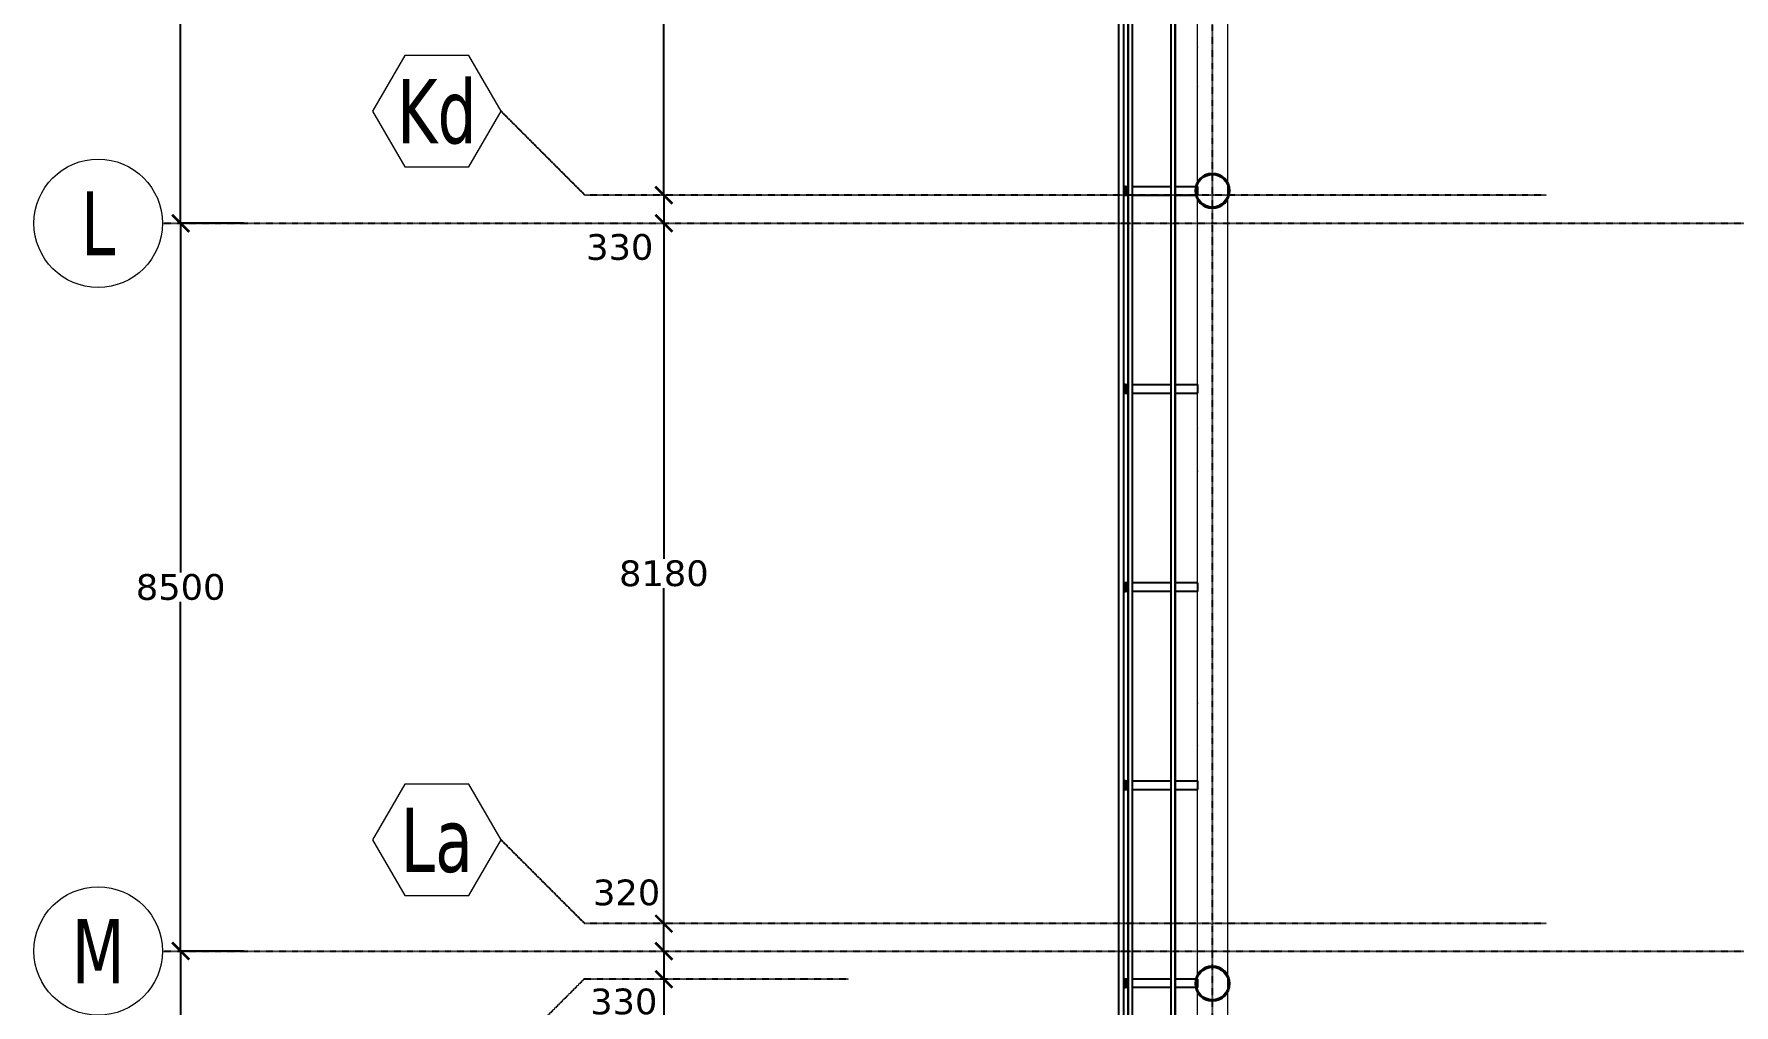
# Model space of a CAD drawing. Header units: millimetres. Extents: x -13767 to 81767, y -11242 to 31862.
# Drawn here: x -13767 to 6094, y 7870 to 19211 of the extents above; entities that cross this region are included whole.
import ezdxf
from ezdxf.enums import TextEntityAlignment as Align

# ---------------------------------------------------------------- set-up
doc = ezdxf.new("R2010")
doc.units = ezdxf.units.MM
doc.linetypes.add('DXK_LINE_DOT3', pattern=[5.918699999999999, 2.979, -0.9799, 0.9799, -0.9799])
for name, color, linetype, lineweight in [('0-1', 250, 'Continuous', 5), ('E_B_PLACA-1', 10, 'Continuous', 25), ('E_B_PLACA-2', 31, 'Continuous', 25), ('E_COLUMNAS-2', 1, 'Continuous', 25), ('E_VIGAS-1', 6, 'Continuous', 25), ('E_VIGAS-2', 10, 'Continuous', 25), ('HCB_EJES', 1, 'DXK_LINE_DOT3', 9), ('HCB_VIGAS', 4, 'Continuous', 15)]:
    doc.layers.add(name, color=color, linetype=linetype, lineweight=lineweight)
for name, color, linetype in [('COTAS', 8, 'Continuous'), ('HCB-EJES', 1, 'Continuous'), ('HCB-ROTULOS', 2, 'Continuous')]:
    doc.layers.add(name, color=color, linetype=linetype)
doc.styles.add('VERDANA', font='verdana.ttf')
doc.dimstyles.new('1.125', dxfattribs={"dimscale": 0, "dimtxt": 300, "dimasz": 200, "dimexe": 4, "dimexo": 4, "dimgap": 15, "dimtad": 0, "dimdec": 0, "dimzin": 4, "dimdsep": 46, "dimtxsty": 'VERDANA', "dimblk": 'ARCHTICK', "dimcen": -10, "dimclrd": 256, "dimclrt": 3, "dimadec": 0, "dimazin": 0, "dimtfac": 1, "dimtdec": 0, "dimtmove": 2, "dimatfit": 0, "dimldrblk": 'OBLIQUE', "dimfxl": 0.05, "dimtolj": 1, "dimtzin": 0, "dimarcsym": 0})

# ---------------------------------------------------------------- blocks, each defined once
blk = doc.blocks.new('EST_SFM_VIGA-METALICA-SECCION-C - EST_SFM_VIGA-METALICA-UPN160-1608507-_26_00m_N_E_-NIVEL-7 DOC')
at = {"layer": 'E_VIGAS-1'}
for p, q in [((14.5275185193736, 0.0471000000000002), (-14.39431929347185, 0.0471000000000002)), ((-14.39890507990811, -0.01789999999999979), (14.53210430581119, -0.01789999999999979))]:
    blk.add_line(p, q, dxfattribs=at)
blk = doc.blocks.new('EST_SFM_VIGA-METALICA-SECCION-C - EST_SFM_VIGA-METALICA-UPN100-1529678-_26_00m_N_E_-NIVEL-7 DOC')
at = {"layer": 'E_VIGAS-2'}
for p, q in [((13.3740918591338, 0.01789999999999978), (-13.42248402160992, 0.01789999999999978)), ((-13.50423503517393, -0.03210000000000023), (13.4558428726978, -0.03210000000000023))]:
    blk.add_line(p, q, dxfattribs=at)
blk = doc.blocks.new('DCTIB_CNI_EST_MOD-1A-FAC_0001_rvt-1-_26_00m_N_E_-NIVEL-7 DOC')
at = {"layer": 'E_B_PLACA-1'}
for p, q in [((-75.1474631419417, 138.994870851139), (-75.14746314194166, 167.8299693295482)), ((-74.5974458537257, 166.8107080307156), (-74.59744585372566, 140.0141321499718))]:
    blk.add_line(p, q, dxfattribs=at)
at = {"layer": 'E_B_PLACA-2'}
for p, q in [((-75.14746314194166, 167.8299693295482), (-75.1474631419417, 138.994870851139)), ((-74.59744585372566, 140.0141321499718), (-74.5974458537257, 166.8107080307156))]:
    blk.add_line(p, q, dxfattribs=at)
at = {"layer": 'E_VIGAS-1'}
for p, q in [((-75.1766051160867, 158.0925521049241), (-75.19539675311844, 158.0925521049241)), ((-75.1766051160867, 158.0551521049241), (-75.1766051160867, 158.0925521049242)), ((-75.1766051160867, 158.0925521049241), (-75.17539675311845, 158.0925521049241)), ((-75.17539675311852, 157.9925521049243), (-75.17539675311852, 158.0925521049243)), ((-75.17539675311845, 158.0925521049241), (-75.14746314194167, 158.0925521049241)), ((-75.17539675311845, 158.0925521049241), (-75.17539675311845, 157.9925521049241)), ((-74.59744585372567, 158.0925521049241), (-74.33709733180588, 158.0925521049241)), ((-74.33709733180588, 158.0925521049241), (-74.33709733180588, 157.9925521049241)), ((-75.19539675311844, 157.9925521049241), (-75.1766051160867, 157.9925521049241)), ((-75.19533844603647, 158.0453521049241), (-75.18149675311845, 158.0453521049241)), ((-75.18149675311845, 158.0397521049241), (-75.19533844603646, 158.0397521049241)), ((-75.18149675311852, 158.0453521049243), (-75.1763825390562, 158.0453521049243)), ((-75.17646347615823, 158.0397521049243), (-75.18149675311852, 158.0397521049243)), ((-75.18132876977934, 158.0453521049241), (-75.17630702160608, 158.0453521049241)), ((-75.17636611611667, 158.0397521049241), (-75.18132876977934, 158.0397521049241)), ((-75.17651759707124, 158.0453521049241), (-75.18131159429441, 158.0453521049241)), ((-75.18131159429441, 158.0397521049241), (-75.17651759707125, 158.0397521049241)), ((-75.1766051160867, 157.9925521049241), (-75.1766051160867, 158.0299521049241)), ((-75.17539675311845, 157.9925521049241), (-75.1766051160867, 157.9925521049241)), ((-75.17539675311845, 157.9925521049241), (-75.14746314194167, 157.9925521049241)), ((-74.59744585372567, 157.9925521049241), (-74.33709733180588, 157.9925521049241)), ((-75.1766051160867, 155.778149025755), (-75.19539675311844, 155.778149025755)), ((-75.19533844603646, 155.730949025755), (-75.18149675311845, 155.730949025755)), ((-75.18149675311845, 155.725349025755), (-75.19533844603646, 155.725349025755)), ((-75.18149675311852, 155.7309490257551), (-75.1763825390562, 155.7309490257551)), ((-75.17646347615823, 155.7253490257552), (-75.18149675311852, 155.7253490257552)), ((-75.18132876977934, 155.730949025755), (-75.17630702160608, 155.730949025755)), ((-75.17636611611667, 155.725349025755), (-75.18132876977934, 155.725349025755)), ((-75.17651759707125, 155.730949025755), (-75.18131159429441, 155.730949025755)), ((-75.18131159429441, 155.725349025755), (-75.17651759707124, 155.725349025755)), ((-75.1766051160867, 155.740749025755), (-75.1766051160867, 155.778149025755)), ((-75.1766051160867, 155.778149025755), (-75.17539675311845, 155.778149025755)), ((-75.1766051160867, 155.678149025755), (-75.1766051160867, 155.715549025755)), ((-75.17539675311852, 155.6781490257551), (-75.17539675311852, 155.7781490257551)), ((-75.17539675311845, 155.778149025755), (-75.14746314194169, 155.778149025755)), ((-75.17539675311845, 155.778149025755), (-75.17539675311845, 155.678149025755)), ((-74.59744585372567, 155.778149025755), (-74.33714704246492, 155.778149025755)), ((-74.33714704246492, 155.778149025755), (-74.33714704246492, 155.678149025755)), ((-75.19539675311844, 155.678149025755), (-75.1766051160867, 155.678149025755)), ((-75.17539675311845, 155.678149025755), (-75.1766051160867, 155.678149025755)), ((-75.17539675311845, 155.678149025755), (-75.14746314194169, 155.678149025755)), ((-74.59744585372567, 155.678149025755), (-74.33714704246492, 155.678149025755)), ((-75.1766051160867, 153.4637459465837), (-75.19539675311844, 153.4637459465837)), ((-75.19539675311844, 153.3637459465837), (-75.1766051160867, 153.3637459465837)), ((-75.19533844603646, 153.4165459465837), (-75.18149675311845, 153.4165459465837)), ((-75.18149675311845, 153.4109459465837), (-75.19533844603647, 153.4109459465837)), ((-75.18149675311852, 153.4165459465839), (-75.1763825390562, 153.4165459465839)), ((-75.17646347615823, 153.4109459465839), (-75.18149675311852, 153.4109459465839)), ((-75.18132876977934, 153.4165459465837), (-75.17630702160608, 153.4165459465837)), ((-75.17636611611667, 153.4109459465837), (-75.18132876977934, 153.4109459465837)), ((-75.17651759707125, 153.4165459465837), (-75.18131159429441, 153.4165459465837)), ((-75.18131159429441, 153.4109459465837), (-75.17651759707125, 153.4109459465837)), ((-75.1766051160867, 153.4637459465837), (-75.17539675311845, 153.4637459465837)), ((-75.1766051160867, 153.4263459465837), (-75.1766051160867, 153.4637459465837)), ((-75.1766051160867, 153.3637459465837), (-75.1766051160867, 153.4011459465837)), ((-75.17539675311845, 153.3637459465837), (-75.1766051160867, 153.3637459465837)), ((-75.17539675311852, 153.3637459465839), (-75.17539675311852, 153.4637459465839)), ((-75.17539675311845, 153.4637459465837), (-75.17539675311845, 153.3637459465837)), ((-75.14746314194169, 153.4637459465837), (-75.17539675311845, 153.4637459465837)), ((-75.14746314194169, 153.3637459465837), (-75.17539675311845, 153.3637459465837)), ((-74.33491528285722, 153.4637459465837), (-74.59744585372567, 153.4637459465837)), ((-74.33491528285722, 153.3637459465837), (-74.59744585372566, 153.3637459465837)), ((-74.33491528285722, 153.4637459465837), (-74.33491528285722, 153.3637459465837)), ((-75.1766051160867, 151.1493428674135), (-75.19539675311844, 151.1493428674135)), ((-75.1766051160867, 151.1119428674135), (-75.1766051160867, 151.1493428674135)), ((-75.1766051160867, 151.1493428674135), (-75.17539675311845, 151.1493428674135)), ((-75.17539675311852, 151.0493428674137), (-75.17539675311852, 151.1493428674137)), ((-75.17539675311845, 151.1493428674135), (-75.14746314194169, 151.1493428674135)), ((-75.17539675311845, 151.1493428674135), (-75.17539675311845, 151.0493428674135)), ((-74.59744585372566, 151.1493428674135), (-74.33714704246493, 151.1493428674135)), ((-74.33714704246492, 151.1493428674135), (-74.33714704246492, 151.0493428674135)), ((-75.19539675311844, 151.0493428674135), (-75.1766051160867, 151.0493428674135)), ((-75.19533844603647, 151.1021428674135), (-75.18149675311845, 151.1021428674135)), ((-75.18149675311845, 151.0965428674135), (-75.19533844603646, 151.0965428674135)), ((-75.18149675311852, 151.1021428674137), (-75.17646347615823, 151.1021428674137)), ((-75.1763825390562, 151.0965428674137), (-75.18149675311852, 151.0965428674137)), ((-75.18132876977934, 151.1021428674135), (-75.17636611611667, 151.1021428674135)), ((-75.17630702160608, 151.0965428674135), (-75.18132876977934, 151.0965428674135)), ((-75.17651759707125, 151.1021428674135), (-75.18131159429441, 151.1021428674135)), ((-75.18131159429441, 151.0965428674135), (-75.17651759707124, 151.0965428674135)), ((-75.1766051160867, 151.0493428674135), (-75.1766051160867, 151.0867428674135)), ((-75.17539675311845, 151.0493428674135), (-75.1766051160867, 151.0493428674135)), ((-75.17539675311845, 151.0493428674135), (-75.14746314194169, 151.0493428674135)), ((-74.59744585372566, 151.0493428674135), (-74.33714704246493, 151.0493428674135)), ((-75.1766051160867, 148.8349397882434), (-75.19539675311843, 148.8349397882434)), ((-75.19533844603646, 148.7877397882434), (-75.18149675311845, 148.7877397882434)), ((-75.18149675311845, 148.7821397882433), (-75.19533844603647, 148.7821397882433)), ((-75.18149675311852, 148.7877397882435), (-75.17646347615823, 148.7877397882435)), ((-75.1763825390562, 148.7821397882435), (-75.18149675311852, 148.7821397882435)), ((-75.18132876977934, 148.7877397882434), (-75.17636611611667, 148.7877397882434)), ((-75.17630702160608, 148.7821397882433), (-75.18132876977934, 148.7821397882433)), ((-75.17651759707125, 148.7877397882434), (-75.18131159429441, 148.7877397882434)), ((-75.18131159429441, 148.7821397882433), (-75.17651759707125, 148.7821397882433)), ((-75.1766051160867, 148.8349397882434), (-75.17539675311845, 148.8349397882434)), ((-75.1766051160867, 148.7975397882434), (-75.1766051160867, 148.8349397882434)), ((-75.1766051160867, 148.7349397882434), (-75.1766051160867, 148.7723397882434)), ((-75.17539675311852, 148.7349397882435), (-75.17539675311852, 148.8349397882435)), ((-75.17539675311845, 148.8349397882433), (-75.17539675311845, 148.7349397882433)), ((-75.14746314194169, 148.8349397882434), (-75.17539675311845, 148.8349397882434)), ((-74.3349152828613, 148.8349397882434), (-74.59744585372566, 148.8349397882434)), ((-74.3349152828613, 148.8349397882434), (-74.3349152828613, 148.7349397882433)), ((-75.19539675311843, 148.7349397882433), (-75.1766051160867, 148.7349397882433)), ((-75.17539675311845, 148.7349397882433), (-75.1766051160867, 148.7349397882433)), ((-75.14746314194169, 148.7349397882433), (-75.17539675311845, 148.7349397882433)), ((-74.3349152828613, 148.7349397882433), (-74.59744585372566, 148.7349397882433))]:
    blk.add_line(p, q, dxfattribs=at)
for points, knots in [([(-75.18149675311845, 158.0453521049241), (-75.18102146692091, 158.0453521049241), (-75.18013525759302, 158.0454728312039), (-75.17898190482424, 158.046076386216), (-75.17805589721401, 158.0471441900115), (-75.17742571166087, 158.0485438684563), (-75.17708444483299, 158.0498715973899), (-75.1768986187004, 158.0508947464074), (-75.176680762236, 158.0525070547898), (-75.17660250432088, 158.053973870497), (-75.17660511608669, 158.0551521049241)], [0, 0, 0, 0, 0.1428571428571428, 0.2857142857142857, 0.4285714285714285, 0.5714285714285714, 0.6785714285714286, 0.7321428571428572, 0.7857142857142857, 1, 1, 1, 1]), ([(-75.1766051160867, 158.0299521049241), (-75.17660337806653, 158.0307379915318), (-75.17665994961662, 158.0323044778027), (-75.17691329435729, 158.0345120699642), (-75.1773700925805, 158.0364346291187), (-75.17817026143288, 158.0382176782787), (-75.17949483848105, 158.0394819211745), (-75.18078578133188, 158.0397521049242), (-75.18149675311845, 158.0397521049241)], [0, 0, 0, 0, 0.1428571428571428, 0.2857142857142857, 0.4285714285714285, 0.5714285714285714, 0.7857142857142857, 1, 1, 1, 1]), ([(-75.18149675311845, 155.730949025755), (-75.18102146692091, 155.730949025755), (-75.180135257593, 155.7310697520347), (-75.17898190482427, 155.7316733070468), (-75.178055897214, 155.7327411108423), (-75.1774257116609, 155.7341407892871), (-75.177084444833, 155.7354685182208), (-75.1768986187004, 155.7364916672382), (-75.17668076223597, 155.7381039756204), (-75.17660250432067, 155.7395707913278), (-75.17660511608669, 155.740749025755)], [0, 0, 0, 0, 0.1428571428571428, 0.2857142857142857, 0.4285714285714285, 0.5714285714285714, 0.6785714285714286, 0.7321428571428572, 0.7857142857142857, 1, 1, 1, 1]), ([(-75.1766051160867, 155.715549025755), (-75.17660337806653, 155.7163349123627), (-75.1766599496166, 155.7179013986336), (-75.17691329435729, 155.720108990795), (-75.1773700925805, 155.7220315499496), (-75.1781702614329, 155.7238145991095), (-75.17949483848109, 155.7250788420053), (-75.18078578133186, 155.725349025755), (-75.18149675311845, 155.725349025755)], [0, 0, 0, 0, 0.1428571428571428, 0.2857142857142857, 0.4285714285714285, 0.5714285714285714, 0.7857142857142857, 1, 1, 1, 1]), ([(-75.18149675311845, 153.4165459465837), (-75.18102277192739, 153.4165459465837), (-75.18013836752299, 153.4166658519846), (-75.1789840251635, 153.4172683933612), (-75.17805717610945, 153.4183358485305), (-75.177426383755, 153.4197356423069), (-75.17708484128927, 153.421063598854), (-75.17689886271656, 153.4220869996811), (-75.17668083310576, 153.4236996992607), (-75.17660250905651, 153.4251671166719), (-75.1766051160867, 153.4263459465837)], [0, 0, 0, 0, 0.1428571428571428, 0.2857142857142857, 0.4285714285714285, 0.5714285714285714, 0.6785714285714286, 0.7321428571428572, 0.7857142857142857, 1, 1, 1, 1]), ([(-75.1766051160867, 153.4011459465837), (-75.17660337490932, 153.4019314362019), (-75.1766598928702, 153.403497204082), (-75.17691304323968, 153.4057042295132), (-75.1773694495937, 153.4076264050689), (-75.17816897988807, 153.4094093260878), (-75.1794916422925, 153.4106741373152), (-75.18078382382213, 153.4109459465837), (-75.18149675311845, 153.4109459465837)], [0, 0, 0, 0, 0.1428571428571428, 0.2857142857142857, 0.4285714285714285, 0.5714285714285714, 0.7857142857142857, 1, 1, 1, 1]), ([(-75.18149675311845, 151.1021428674135), (-75.18102146692091, 151.1021428674135), (-75.18013525759302, 151.1022635936933), (-75.17898190482425, 151.1028671487053), (-75.17805589721402, 151.1039349525008), (-75.17742571166087, 151.1053346309455), (-75.17708444483299, 151.1066623598794), (-75.1768986187004, 151.1076855088968), (-75.17668076223595, 151.1092978172791), (-75.17660250432085, 151.1107646329865), (-75.1766051160867, 151.1119428674135)], [0, 0, 0, 0, 0.1428571428571428, 0.2857142857142857, 0.4285714285714285, 0.5714285714285714, 0.6785714285714286, 0.7321428571428572, 0.7857142857142857, 1, 1, 1, 1]), ([(-75.1766051160867, 151.0867428674135), (-75.17660337806653, 151.0875287540213), (-75.1766599496166, 151.0890952402922), (-75.17691329435729, 151.0913028324536), (-75.17737009258052, 151.0932253916082), (-75.17817026143288, 151.095008440768), (-75.17949483848106, 151.096272683664), (-75.18078578133186, 151.0965428674135), (-75.18149675311847, 151.0965428674135)], [0, 0, 0, 0, 0.1428571428571428, 0.2857142857142857, 0.4285714285714285, 0.5714285714285714, 0.7857142857142857, 1, 1, 1, 1]), ([(-75.18149675311845, 148.7877397882434), (-75.1810227719274, 148.7877397882434), (-75.18013836752301, 148.7878596936443), (-75.17898402516347, 148.7884622350207), (-75.17805717610943, 148.7895296901902), (-75.177426383755, 148.7909294839666), (-75.17708484128923, 148.7922574405137), (-75.17689886271653, 148.7932808413408), (-75.17668083310576, 148.7948935409204), (-75.17660250905651, 148.7963609583314), (-75.1766051160867, 148.7975397882433)], [0, 0, 0, 0, 0.1428571428571428, 0.2857142857142857, 0.4285714285714285, 0.5714285714285714, 0.6785714285714286, 0.7321428571428572, 0.7857142857142857, 1, 1, 1, 1]), ([(-75.1766051160867, 148.7723397882434), (-75.17660337490932, 148.7731252778615), (-75.17665989287023, 148.7746910457417), (-75.17691304323968, 148.7768980711729), (-75.17736944959374, 148.7788202467285), (-75.178168979888, 148.7806031677474), (-75.17949164229248, 148.7818679789749), (-75.18078382382211, 148.7821397882434), (-75.18149675311847, 148.7821397882433)], [0, 0, 0, 0, 0.1428571428571428, 0.2857142857142857, 0.4285714285714285, 0.5714285714285714, 0.7857142857142857, 1, 1, 1, 1])]:
    blk.add_open_spline(points, degree=3, knots=knots, dxfattribs=at)
at = {"layer": 'E_VIGAS-2'}
for p, q in [((-75.14746314194166, 167.8299481567214), (-75.1474631419417, 138.9950967763588)), ((-75.0974631419417, 138.995266958415), (-75.09746314194166, 167.8295732222722)), ((-75.09746314194167, 158.0925521049241), (-74.64744585372567, 158.0925521049241)), ((-75.09746314194167, 157.9925521049241), (-74.64744585372567, 157.9925521049241)), ((-75.09746314194169, 155.778149025755), (-74.64744585372567, 155.778149025755)), ((-75.09746314194169, 155.678149025755), (-74.64744585372567, 155.678149025755)), ((-74.64744585372567, 153.4637459465837), (-75.09746314194169, 153.4637459465837)), ((-74.64744585372567, 153.3637459465837), (-75.09746314194169, 153.3637459465837)), ((-75.09746314194169, 151.1493428674135), (-74.64744585372567, 151.1493428674135)), ((-75.09746314194169, 151.0493428674135), (-74.64744585372567, 151.0493428674135)), ((-74.64744585372566, 148.8349397882434), (-75.09746314194169, 148.8349397882434)), ((-74.64744585372566, 148.7349397882433), (-75.09746314194169, 148.7349397882433))]:
    blk.add_line(p, q, dxfattribs=at)
at = {"layer": 'E_VIGAS-1'}
for name, p, rotation in [('EST_SFM_VIGA-METALICA-SECCION-C - EST_SFM_VIGA-METALICA-UPN160-1608507-_26_00m_N_E_-NIVEL-7 DOC', (-75.24249675311846, 153.4790197032945), 270), ('EST_SFM_VIGA-METALICA-SECCION-C - EST_SFM_VIGA-METALICA-UPN100-1529678-_26_00m_N_E_-NIVEL-7 DOC', (-74.61534585372567, 153.3882240091057), 270.0000000000001)]:
    blk.add_blockref(name, p, dxfattribs=dict(at, rotation=rotation))
blk = doc.blocks.new('_ArchTick')
at = {"color": 0, "linetype": 'ByBlock', "const_width": 0.15}
blk.add_lwpolyline([(-0.5, -0.5), (0.5, 0.5)], dxfattribs=at)
blk = doc.blocks.new('*D539')
at = {"layer": 'COTAS', "lineweight": -2, "transparency": 16777216}
for p, q in [((-6408.699898841789, 8169.999976058693), (-6408.699898841788, 5056.145304983102)), ((-6408.699898841787, 1599.999984966755), (-6408.699898841788, 4713.854656042346))]:
    blk.add_line(p, q, dxfattribs=at)
at = {"layer": 'COTAS', "color": 0, "lineweight": -2, "transparency": 16777216}
blk.add_line((-5399.235450448137, 1599.999984966755), (-6412.699898841787, 1599.999984966755), dxfattribs=at)
at = {"layer": 'Defpoints', "color": 0, "transparency": 16777216}
for p in [(-6408.69989884176, 8169.999976058693), (-6408.699898841789, 8169.999976058693), (-5395.235450448137, 1599.999984966755)]:
    blk.add_point(p, dxfattribs=at)
at = {"layer": 'COTAS', "lineweight": -2, "transparency": 16777216, "xscale": 200, "yscale": 200, "zscale": 200}
for p, rotation in [((-6408.699898841789, 8169.999976058693), 90), ((-6408.699898841787, 1599.999984966755), 270)]:
    blk.add_blockref('_ArchTick', p, dxfattribs=dict(at, rotation=rotation))
at = {"layer": 'COTAS', "color": 3, "transparency": 16777216, "insert": (-6408.699898841785, 4884.999980512725), "char_height": 300, "attachment_point": 5, "rotation": 0.10000000000000002, "style": 'VERDANA'}
blk.add_mtext('\\A1;6570', dxfattribs=at)
blk = doc.blocks.new('_Oblique')
at = {"color": 0, "linetype": 'ByBlock', "lineweight": -2}
blk.add_line((-0.5, -0.5), (0.5, 0.5), dxfattribs=at)
blk = doc.blocks.new('*D540')
at = {"layer": 'COTAS', "lineweight": -2, "transparency": 16777216}
for p, q in [((-6408.699898841789, 16999.99997605876), (-6408.699898841788, 13081.85047285902)), ((-6408.699898841787, 8819.999976058692), (-6408.699898841788, 12738.14947925843))]:
    blk.add_line(p, q, dxfattribs=at)
at = {"layer": 'COTAS', "color": 0, "lineweight": -2, "transparency": 16777216}
blk.add_line((-6408.699898841787, 8819.999976058692), (-6412.699898841787, 8819.999976058692), dxfattribs=at)
at = {"layer": 'Defpoints', "color": 0, "transparency": 16777216}
for p in [(-6408.699898841756, 16999.99997605876), (-6408.699898841789, 16999.99997605876), (-6404.699898841787, 8819.999976058692)]:
    blk.add_point(p, dxfattribs=at)
at = {"layer": 'COTAS', "lineweight": -2, "transparency": 16777216, "xscale": 200, "yscale": 200, "zscale": 200}
for p, rotation in [((-6408.699898841789, 16999.99997605876), 90), ((-6408.699898841787, 8819.999976058692), 270)]:
    blk.add_blockref('_ArchTick', p, dxfattribs=dict(at, rotation=rotation))
at = {"layer": 'COTAS', "color": 3, "transparency": 16777216, "insert": (-6408.699898841783, 12909.99997605872), "char_height": 300, "attachment_point": 5, "rotation": 0.10000000000000002, "style": 'VERDANA'}
blk.add_mtext('\\A1;8180', dxfattribs=at)
blk = doc.blocks.new('*D541')
at = {"layer": 'COTAS', "color": 0, "lineweight": -2, "transparency": 16777216}
blk.add_line((-3761.872687516007, 23900.08401493963), (-6412.699898841789, 23900.08401493963), dxfattribs=at)
at = {"layer": 'COTAS', "lineweight": -2, "transparency": 16777216}
for p, q in [((-6408.699898841789, 23900.08401493963), (-6408.699898841788, 20786.18731996957)), ((-6408.699898841787, 17329.99997605876), (-6408.699898841788, 20443.89667102882))]:
    blk.add_line(p, q, dxfattribs=at)
at = {"layer": 'Defpoints', "color": 0, "transparency": 16777216}
for p in [(-6408.699898841789, 23900.08401493963), (-3757.872687516007, 23900.08401493963), (-6408.69989884176, 17329.99997605876)]:
    blk.add_point(p, dxfattribs=at)
at = {"layer": 'COTAS', "lineweight": -2, "transparency": 16777216, "xscale": 200, "yscale": 200, "zscale": 200}
for p, rotation in [((-6408.699898841789, 23900.08401493963), 90), ((-6408.699898841787, 17329.99997605876), 270)]:
    blk.add_blockref('_ArchTick', p, dxfattribs=dict(at, rotation=rotation))
at = {"layer": 'COTAS', "color": 3, "transparency": 16777216, "insert": (-6408.699898841781, 20615.04199549919), "char_height": 300, "attachment_point": 5, "rotation": 0.10000000000000002, "style": 'VERDANA'}
blk.add_mtext('\\A1;6570', dxfattribs=at)
blk = doc.blocks.new('*D551')
at = {"layer": 'COTAS', "lineweight": -2, "transparency": 16777216}
for p, q in [((-6408.699898841764, 8499.999976058663), (-6408.699898841764, 8699.999976058663)), ((-6408.699898841764, 8499.999976058663), (-6408.699898841764, 8169.999976058693)), ((-6408.699898841764, 8169.999976058693), (-6408.699898841764, 7969.999976058693))]:
    blk.add_line(p, q, dxfattribs=at)
at = {"layer": 'Defpoints', "color": 0, "transparency": 16777216}
for p in [(-6408.699898841756, 8499.999976058663), (-6408.69989884176, 8169.999976058693), (-6408.699898841764, 8169.999976058693)]:
    blk.add_point(p, dxfattribs=at)
at = {"layer": 'COTAS', "lineweight": -2, "transparency": 16777216, "xscale": 200, "yscale": 200, "zscale": 200}
for p, rotation in [((-6408.699898841764, 8499.999976058663), 270), ((-6408.699898841764, 8169.999976058693), 90)]:
    blk.add_blockref('_ArchTick', p, dxfattribs=dict(at, rotation=rotation))
at = {"layer": 'COTAS', "color": 3, "transparency": 16777216, "insert": (-6877.069095784798, 7908.934015686324), "char_height": 300, "attachment_point": 5, "rotation": 0.10000000000000002, "style": 'VERDANA'}
blk.add_mtext('\\A1;330', dxfattribs=at)
blk = doc.blocks.new('*D552')
at = {"layer": 'COTAS', "lineweight": -2, "transparency": 16777216}
for p, q in [((-6408.699898841782, 8819.999976058669), (-6408.699898841782, 9019.999976058669)), ((-6408.699898841782, 8499.999976058663), (-6408.699898841782, 8819.999976058669)), ((-6408.699898841782, 8499.999976058663), (-6408.699898841782, 8299.999976058663))]:
    blk.add_line(p, q, dxfattribs=at)
at = {"layer": 'Defpoints', "color": 0, "transparency": 16777216}
for p in [(-6408.699898841764, 8819.999976058669), (-6408.699898841782, 8819.999976058669), (-6408.699898841756, 8499.999976058663)]:
    blk.add_point(p, dxfattribs=at)
at = {"layer": 'COTAS', "lineweight": -2, "transparency": 16777216, "xscale": 200, "yscale": 200, "zscale": 200}
for p, rotation in [((-6408.699898841782, 8819.999976058669), 270), ((-6408.699898841782, 8499.999976058663), 90)]:
    blk.add_blockref('_ArchTick', p, dxfattribs=dict(at, rotation=rotation))
at = {"layer": 'COTAS', "color": 3, "transparency": 16777216, "insert": (-6843.6102416637, 9182.469275324198), "char_height": 300, "attachment_point": 5, "rotation": 0.10000000000000002, "style": 'VERDANA'}
blk.add_mtext('\\A1;320', dxfattribs=at)
blk = doc.blocks.new('*D557')
at = {"layer": 'COTAS', "lineweight": -2, "transparency": 16777216}
for p, q in [((-6408.699898841764, 17329.99997605876), (-6408.699898841764, 17529.99997605876)), ((-6408.699898841764, 17329.99997605876), (-6408.699898841764, 16999.99997605876)), ((-6408.699898841764, 16999.99997605876), (-6408.699898841764, 16799.99997605876))]:
    blk.add_line(p, q, dxfattribs=at)
at = {"layer": 'Defpoints', "color": 0, "transparency": 16777216}
for p in [(-6408.69989884176, 17329.99997605876), (-6408.699898841756, 16999.99997605876), (-6408.699898841764, 16999.99997605876)]:
    blk.add_point(p, dxfattribs=at)
at = {"layer": 'COTAS', "lineweight": -2, "transparency": 16777216, "xscale": 200, "yscale": 200, "zscale": 200}
for p, rotation in [((-6408.699898841764, 17329.99997605876), 270), ((-6408.699898841764, 16999.99997605876), 90)]:
    blk.add_blockref('_ArchTick', p, dxfattribs=dict(at, rotation=rotation))
at = {"layer": 'COTAS', "color": 3, "transparency": 16777216, "insert": (-6924.231788940844, 16721.03125091786), "char_height": 300, "attachment_point": 5, "rotation": 0.10000000000000002, "style": 'VERDANA'}
blk.add_mtext('\\A1;330', dxfattribs=at)
blk = doc.blocks.new('*D559')
at = {"layer": 'COTAS', "color": 0, "lineweight": -2, "transparency": 16777216}
for p, q in [((-11314.98314618972, 25499.9999852849), (-12058.03600652298, 25499.9999852849)), ((-11314.98314618983, 16999.99998528472), (-12058.03600652297, 16999.99998528472))]:
    blk.add_line(p, q, dxfattribs=at)
at = {"layer": 'COTAS', "lineweight": -2, "transparency": 16777216}
for p, q in [((-12054.03600652298, 25499.9999852849), (-12054.03600652298, 21421.8504820851)), ((-12054.03600652297, 16999.99998528472), (-12054.03600652298, 21078.14948848452))]:
    blk.add_line(p, q, dxfattribs=at)
at = {"layer": 'Defpoints', "color": 0, "transparency": 16777216}
for p in [(-12054.03600652298, 25499.9999852849), (-11310.98314618972, 25499.9999852849), (-11310.98314618983, 16999.99998528472)]:
    blk.add_point(p, dxfattribs=at)
at = {"layer": 'COTAS', "lineweight": -2, "transparency": 16777216, "xscale": 200, "yscale": 200, "zscale": 200}
for p, rotation in [((-12054.03600652298, 25499.9999852849), 90), ((-12054.03600652297, 16999.99998528472), 270)]:
    blk.add_blockref('_ArchTick', p, dxfattribs=dict(at, rotation=rotation))
at = {"layer": 'COTAS', "color": 3, "transparency": 16777216, "insert": (-12054.03600652297, 21249.99998528481), "char_height": 300, "attachment_point": 5, "rotation": 0.10000000000000002, "style": 'VERDANA'}
blk.add_mtext('\\A1;8500', dxfattribs=at)
blk = doc.blocks.new('*D560')
at = {"layer": 'COTAS', "color": 0, "lineweight": -2, "transparency": 16777216}
for p, q in [((-11314.98314618983, 16999.99998528472), (-12058.03600652298, 16999.99998528472)), ((-11314.98314618972, 8499.999985284549), (-12058.03600652298, 8499.999985284549))]:
    blk.add_line(p, q, dxfattribs=at)
at = {"layer": 'COTAS', "lineweight": -2, "transparency": 16777216}
for p, q in [((-12054.03600652298, 16999.99998528472), (-12054.03600652298, 12921.85048208493)), ((-12054.03600652298, 8499.999985284549), (-12054.03600652298, 12578.14948848434))]:
    blk.add_line(p, q, dxfattribs=at)
at = {"layer": 'Defpoints', "color": 0, "transparency": 16777216}
for p in [(-11310.98314618983, 16999.99998528472), (-12054.03600652298, 8499.999985284549), (-11310.98314618972, 8499.999985284549)]:
    blk.add_point(p, dxfattribs=at)
at = {"layer": 'COTAS', "lineweight": -2, "transparency": 16777216, "xscale": 200, "yscale": 200, "zscale": 200}
for p, rotation in [((-12054.03600652298, 16999.99998528472), 90), ((-12054.03600652298, 8499.999985284549), 270)]:
    blk.add_blockref('_ArchTick', p, dxfattribs=dict(at, rotation=rotation))
at = {"layer": 'COTAS', "color": 3, "transparency": 16777216, "insert": (-12054.03600652297, 12749.99998528463), "char_height": 300, "attachment_point": 5, "rotation": 0.10000000000000002, "style": 'VERDANA'}
blk.add_mtext('\\A1;8500', dxfattribs=at)
blk = doc.blocks.new('*D561')
at = {"layer": 'COTAS', "color": 0, "lineweight": -2, "transparency": 16777216}
for p, q in [((-11314.98314618972, 8499.999985284752), (-12058.03600652298, 8499.999985284752)), ((-11314.98314618983, -1.471543328144186e-05), (-12058.03600652297, -1.471543340093388e-05))]:
    blk.add_line(p, q, dxfattribs=at)
at = {"layer": 'COTAS', "lineweight": -2, "transparency": 16777216}
for p, q in [((-12054.03600652298, 8499.999985284752), (-12054.03600652298, 4421.850482084952)), ((-12054.03600652297, -1.471543340029063e-05), (-12054.03600652297, 4078.149488484365))]:
    blk.add_line(p, q, dxfattribs=at)
at = {"layer": 'Defpoints', "color": 0, "transparency": 16777216}
for p in [(-12054.03600652298, 8499.999985284752), (-11310.98314618972, 8499.999985284752), (-11310.98314618983, -1.471543328079861e-05)]:
    blk.add_point(p, dxfattribs=at)
at = {"layer": 'COTAS', "lineweight": -2, "transparency": 16777216, "xscale": 200, "yscale": 200, "zscale": 200}
for p, rotation in [((-12054.03600652298, 8499.999985284752), 90), ((-12054.03600652297, -1.471543340029063e-05), 270)]:
    blk.add_blockref('_ArchTick', p, dxfattribs=dict(at, rotation=rotation))
at = {"layer": 'COTAS', "color": 3, "transparency": 16777216, "insert": (-12054.03600652297, 4249.999985284661), "char_height": 300, "attachment_point": 5, "rotation": 0.10000000000000002, "style": 'VERDANA'}
blk.add_mtext('\\A1;8500', dxfattribs=at)

msp = doc.modelspace()

# ---------------------------------------------------------------- linework, layer by layer
at = {"layer": 'E_COLUMNAS-2'}
for points in [[(-202.9207695285498, 17380.10987280169, 0.003277129090935475), (-202.9207227137335, 17379.97362901087, 5965.775939350397)], [(-203.1997751049063, 8120.061562815921, 0.003277129090935475), (-203.19972829009, 8119.9253190251, 5965.775939350397)]]:
    msp.add_lwpolyline(points, format="xyb", close=True, dxfattribs=at)
for centre in [(0.2790055763565126, 17380.18139421467), (-1.165734175856414e-14, 8120.133084228903)]:
    msp.add_circle(centre, 190.5000000000078, dxfattribs=at)
at = {"layer": 'HCB-EJES', "linetype": 'DXK_LINE_DOT3'}
for p, q in [((0, -3906.835308093056), (0, 29407.00875083382)), ((-12267.10484424594, 16999.99965383708), (80267.27733478473, 17000.00010591065)), ((-12267.10484424589, 8499.999985284727), (80267.27733478467, 8500.000105912535))]:
    msp.add_line(p, q, dxfattribs=at)
for points in [[(3899.16707201075, 17329.9999760588), (-7331.895192735188, 17329.99998528471), (-8310.933298411837, 18309.03809096136)], [(3899.167072010692, 8819.999976058736), (-7331.895192735246, 8819.999985284654), (-8310.933298411837, 9799.038090961289)], [(-4250, 8169.999976058678), (-7341.895192735246, 8169.999985284654), (-8310.933298411837, 7200.961879608019)]]:
    msp.add_lwpolyline(points, dxfattribs=at)
at = {"layer": 'HCB_EJES', "color": 40, "linetype": 'ByBlock', "true_color": 0xf8d731}
for points in [[(-9435.933298411837, 17659.51903812304), (-8685.933298411837, 17659.51903812304), (-8310.933298411837, 18309.03809096136), (-8685.933298411837, 18958.55714379972), (-9435.933298411837, 18958.55714379972), (-9810.933298411837, 18309.03809096136)], [(-9435.933298411896, 9149.519038122971), (-8685.933298411837, 9149.519038122957), (-8310.933298411837, 9799.038090961296), (-8685.933298411896, 10448.55714379962), (-9435.933298411896, 10448.55714379964), (-9810.933298411896, 9799.038090961296)]]:
    msp.add_lwpolyline(points, close=True, dxfattribs=at)
for centre in [(-13017.10484424589, 16999.99998528489), (-13017.10484424589, 8499.999985284647)]:
    msp.add_circle(centre, 750.0000000000178, dxfattribs=at)
at = {"layer": 'HCB_VIGAS'}
msp.add_lwpolyline([(175.0862452641159, 364.9999999999701), (-174.9137547358841, 364.9999999999701), (-174.9137547356513, 25084.98374609955), (175.0862452641013, 25084.98374609955)], close=True, dxfattribs=at)
at = {"layer": 'HCB_VIGAS', "flags": 128}
for points in [[(-170.5137547352733, 19061.83364645825), (-171.4928468445232, 19061.68578348824), (-172.4228431873871, 19061.24960904443), (-173.2571098632561, 19060.54699473517), (-173.9538132578982, 19059.61317257563), (-174.4780177537268, 19058.49496830805), (-174.8034375487277, 19057.24845336392), (-174.9137547349474, 19055.93613320732)], [(-172.7137547352268, 19055.93613320732), (-172.6585961420005, 19056.59229328556), (-172.4958862446165, 19057.21555075774), (-172.2337839967022, 19057.77465289147), (-171.8854322992647, 19058.24156397118), (-171.4682989612138, 19058.59287112582), (-171.0033007897819, 19058.81095834778), (-170.5137547352733, 19058.88488983284)], [(-174.9032833131878, 18598.21093023094), (-174.8034375487277, 18597.29846731681), (-174.4780177537268, 18596.05195237268), (-173.9538132578982, 18594.93374810522), (-173.2571098632561, 18593.99992594557), (-172.4228431873871, 18593.2973116363), (-171.4928468445232, 18592.86113719273), (-170.5137547352733, 18592.71327422248)], [(-170.5137547352733, 18595.66203084801), (-171.0033007897819, 18595.73596233307), (-171.4682989612138, 18595.9540495548), (-171.8854322992647, 18596.30535670955), (-172.2337839967022, 18596.77226778938), (-172.4958862446165, 18597.33136992299), (-172.6585961420005, 18597.95462739505), (-172.7137547352268, 18598.61078747353)], [(-170.5137547352733, 14604.69553109995), (-171.3721521520438, 14604.57391497041), (-172.1975618375382, 14604.2137402216), (-172.9582637604708, 14603.62884816705), (-173.6250245722858, 14602.84171588046), (-174.1722210292155, 14601.88259241418), (-174.5788246782413, 14600.78833634514), (-174.8292099687187, 14599.6009993203), (-174.9137547349474, 14598.36621003577)], [(-172.7137547352268, 14598.36621003577), (-172.6714823521124, 14598.9836046781), (-172.5462897066409, 14599.57727319051), (-172.3429878822444, 14600.12440122504), (-172.0693896536632, 14600.60396295812), (-171.7360092478721, 14600.99752910135), (-171.3556582865222, 14601.28997512875), (-170.9429534436586, 14601.47006250304), (-170.5137547352733, 14601.5308705678)], [(-174.8983166229827, 14107.02950855033), (-174.8292099687187, 14106.32134187201), (-174.5788246782413, 14105.13400484717), (-174.1722210292155, 14104.03974877813), (-173.6250245722858, 14103.08062531185), (-172.9582637604708, 14102.29349302515), (-172.1975618375382, 14101.70860097071), (-171.3721521520438, 14101.3484262219), (-170.5137547352733, 14101.22681009237)], [(-170.5137547352733, 14104.39147062451), (-170.9429534436586, 14104.45227868928), (-171.3556582865222, 14104.63236606357), (-171.7360092478721, 14104.92481209084), (-172.0693896536632, 14105.31837823419), (-172.3429878822444, 14105.79793996727), (-172.5462897066409, 14106.3450680018), (-172.6714823521124, 14106.93873651433), (-172.7137547352268, 14107.55613115654)], [(-170.5137547352733, 11398.77318990903), (-171.3721521520438, 11398.6515737795), (-172.1975618375382, 11398.2913990308), (-172.9582637604708, 11397.70650697624), (-173.6250245722858, 11396.91937468972), (-174.1722210294483, 11395.96025122332), (-174.5788246782413, 11394.86599515434), (-174.8292099687187, 11393.67865812938), (-174.8983166229827, 11392.9704914513)], [(-172.7137547352268, 11392.44386884491), (-172.6714823521124, 11393.06126348724), (-172.5462897066409, 11393.65493199971), (-172.3429878822444, 11394.20206003412), (-172.0693896536632, 11394.68162176732), (-171.7360092478721, 11395.07518791067), (-171.3556582865222, 11395.36763393783), (-170.9429534436586, 11395.54772131229), (-170.5137547352733, 11395.60852937706)], [(-174.9137547349474, 10901.63378996574), (-174.8292099687187, 10900.39900068115), (-174.5788246782413, 10899.21166365631), (-174.1722210294483, 10898.11740758733), (-173.6250245722858, 10897.15828412093), (-172.9582637604708, 10896.37115183429), (-172.1975618375382, 10895.78625977985), (-171.3721521520438, 10895.42608503104), (-170.5137547352733, 10895.30446890151)], [(-170.5137547352733, 10898.46912943359), (-170.9429534436586, 10898.52993749836), (-171.3556582865222, 10898.71002487282), (-171.7360092478721, 10899.00247089998), (-172.0693896536632, 10899.39603704333), (-172.3429878822444, 10899.87559877641), (-172.5462897066409, 10900.42272681105), (-172.6714823521124, 10901.01639532341), (-172.7137547352268, 10901.63378996574)]]:
    msp.add_lwpolyline(points, dxfattribs=at)

# ---------------------------------------------------------------- block references
at = {"layer": '0-1', "xscale": 999.9999999999933, "yscale": 999.9999999999933, "zscale": 999.9999999999933}
msp.add_blockref('DCTIB_CNI_EST_MOD-1A-FAC_0001_rvt-1-_26_00m_N_E_-NIVEL-7 DOC', (74162.1835770702, -140662.4200903418), dxfattribs=at)

# ---------------------------------------------------------------- texts
at = {"layer": 'HCB-ROTULOS', "color": 4, "style": 'VERDANA', "width": 0.7}
for s, p in [('Kd', (-9060.93329841178, 18309.03809096139)), ('L', (-13017.10484424594, 16999.99998528468)), ('La', (-9060.933298411837, 9799.038090961325)), ('M', (-13017.10484424583, 8499.999985284661))]:
    msp.add_text(s, height=750, dxfattribs=at).set_placement(p, align=Align.MIDDLE_CENTER)

# ---------------------------------------------------------------- dimensions: what is measured, and where the dimension line sits
at = {"layer": 'COTAS'}
for base, p1, p2, angle, picture, middle in [((-12054.03600652298, 25499.9999852849), (-11310.98314618983, 16999.99998528471), (-11310.98314618971, 25499.99998528489), 270, '*D559', (-12054.03600652297, 21249.99998528481)), ((-6408.699898841789, 23900.08401493963), (-6408.699898841756, 17329.99997605875), (-3757.872687516005, 23900.08401493962), 270, '*D541', (-6408.699898841781, 20615.04199549919)), ((-12054.03600652298, 8499.999985284549), (-11310.98314618983, 16999.99998528471), (-11310.98314618971, 8499.999985284545), 90, '*D560', (-12054.03600652297, 12749.99998528463)), ((-6408.699898841789, 16999.99997605876), (-6404.699898841784, 8819.999976058689), (-6408.699898841753, 16999.99997605875), 270, '*D540', (-6408.699898841783, 12909.99997605872)), ((-12054.03600652298, 8499.999985284752), (-11310.98314618983, -1.471543328079861e-05), (-11310.98314618971, 8499.999985284749), 270, '*D561', (-12054.03600652297, 4249.999985284661)), ((-6408.699898841789, 8169.999976058693), (-5395.235450448135, 1599.999984966754), (-6408.699898841756, 8169.99997605869), 270, '*D539', (-6408.699898841785, 4884.999980512725))]:
    dim = msp.add_linear_dim(base=base, p1=p1, p2=p2, angle=angle, dimstyle='1.125', override={"dimscale": 1}, dxfattribs=at)
    dim.commit()
    dim.dimension.update_dxf_attribs({"geometry": picture, "text_midpoint": middle, "text_rotation": 0.1})
for base, p1, p2, angle, picture, middle in [((-6408.699898841764, 16999.99997605876), (-6408.699898841756, 17329.99997605875), (-6408.699898841753, 16999.99997605875), 90, '*D557', (-6924.231788940844, 16721.03125091786)), ((-6408.699898841782, 8819.999976058669), (-6408.699898841753, 8499.99997605866), (-6408.69989884176, 8819.999976058665), 270, '*D552', (-6843.6102416637, 9182.469275324198)), ((-6408.699898841764, 8169.999976058693), (-6408.699898841753, 8499.99997605866), (-6408.699898841756, 8169.99997605869), 90, '*D551', (-6877.069095784798, 7908.934015686324))]:
    dim = msp.add_linear_dim(base=base, p1=p1, p2=p2, angle=angle, dimstyle='1.125', override={"dimscale": 1}, dxfattribs=at)
    dim.commit()
    dim.dimension.update_dxf_attribs({"geometry": picture, "text_midpoint": middle, "dimtype": 160, "text_rotation": 0.1})

doc.saveas('drawing.dxf')
